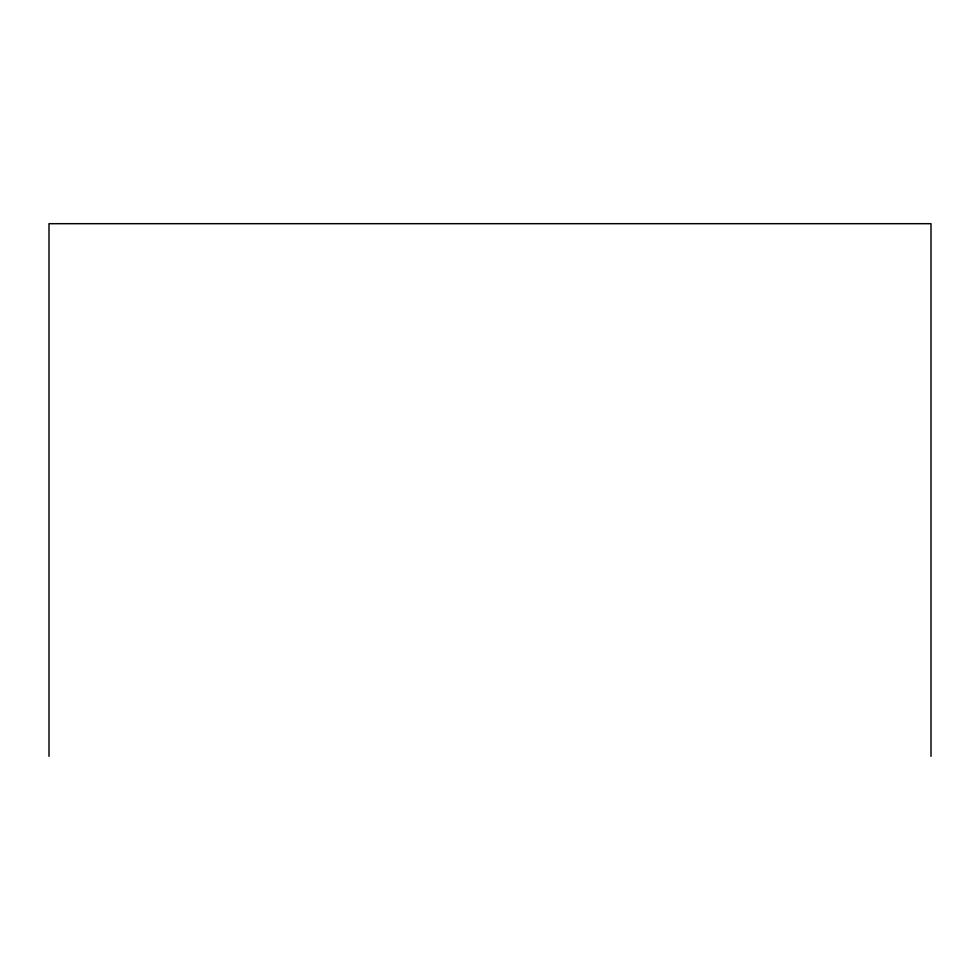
<?xml version="1.0" encoding="UTF-8"?>
<svg xmlns="http://www.w3.org/2000/svg" width="980" height="980" viewBox="0 0 980 980"><rect width="100%" height="100%" fill="white"/><g stroke="black" fill="none" stroke-linecap="round" stroke-linejoin="round"><path stroke-width="1.47" d="M931 756.315L931 223.685L49 223.685L49 756.315"/></g></svg>
